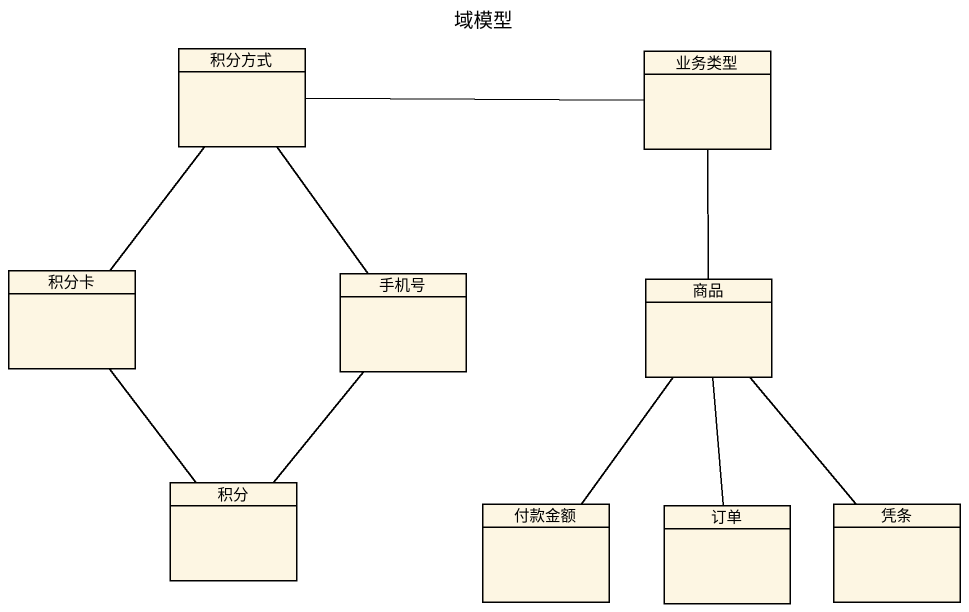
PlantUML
@startuml
title 域模型
hide circle
hide empty members
class 积分方式
class 业务类型
class 积分卡
class 手机号
class 商品
class 积分
class 付款金额
class 订单
class 凭条
积分方式 -right- 业务类型
积分方式 -- 积分卡
业务类型 -- 商品
手机号 -up- 积分方式
手机号 -- 积分
商品 -- 付款金额
商品 -- 订单
积分 -up- 积分卡
凭条 -up- 商品
@enduml
